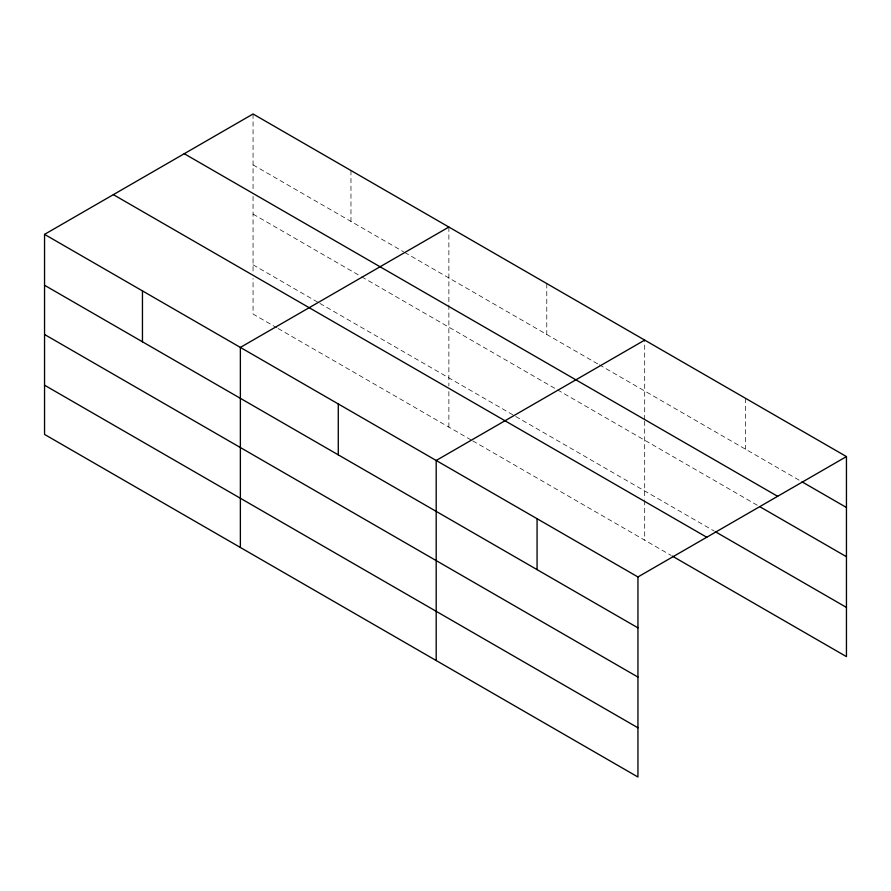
<?xml version="1.0" encoding="UTF-8"?>
<svg xmlns="http://www.w3.org/2000/svg" width="891" height="891" viewBox="0 0 891 891"><rect width="100%" height="100%" fill="white"/><g stroke="black" fill="none" stroke-linecap="round" stroke-linejoin="round"><path stroke-width="0.67" stroke-dasharray="4.46 3.34" d="M644.694 421.087L644.694 499.138M644.694 419.717L644.694 340.106M253.055 164.891L403.5 251.752M404.692 252.443L598.128 364.118M599.32 364.809L800.82 481.14M253.055 214.107L360.51 276.154M361.713 276.845L556.34 389.211M557.532 389.902L757.584 505.397M253.055 264.816L318.722 302.74M319.914 303.43L514.541 415.796M515.744 416.487L714.348 531.147M276.934 327.832L253.055 314.044L253.055 278.493M278.126 328.512L471.562 440.199M472.753 440.889L671.112 555.405M745.578 398.344L745.578 449.242M644.694 500.508L644.694 540.158M546.784 283.572L546.784 334.47M448.875 227.049L448.875 386.081M448.875 391.55L448.875 427.101M350.965 170.515L350.965 221.414M253.055 113.992L253.055 190.863M253.055 196.332L253.055 273.025"/><path stroke-width="1.34" d="M637.945 677.082L637.945 576.956L44.55 234.366L44.55 434.418L637.945 777.008L637.945 677.082L44.55 334.481M672.315 556.095L846.45 656.634L846.45 456.582L253.055 113.992L44.55 234.366M448.875 227.049L240.37 347.423L240.37 547.475M644.694 340.106L436.189 460.48L436.189 660.532M637.945 576.956L846.45 456.582M802.011 481.831L846.45 507.491M184.248 153.709L777.643 496.309M759.978 506.79L846.45 556.708M715.551 531.838L846.45 607.417M113.357 194.639L706.752 537.24M44.55 285.265L637.945 627.865M44.55 385.202L637.945 727.791M537.073 518.718L537.073 569.616M338.279 403.946L338.279 454.856M142.46 290.889L142.46 341.799"/></g></svg>
